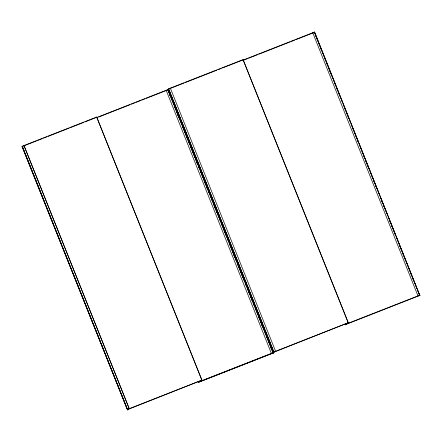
<?xml version="1.0" encoding="UTF-8"?>
<svg xmlns="http://www.w3.org/2000/svg" width="442" height="442" viewBox="0 0 442 442"><rect width="100%" height="100%" fill="white"/><g stroke="black" fill="none" stroke-linecap="round" stroke-linejoin="round"><path stroke-width="0.66" d="M22.133 146.871L22.288 146.23L127.561 409.916L22.133 146.871L22.1 146.274L96.693 117.042L201.933 380.159L127.545 409.618L126.777 407.695M184.065 83.041L168.673 89.08L273.896 351.931L273.742 352.572L168.468 88.859L243.061 59.626L348.296 322.743L273.913 352.202L273.145 350.279M22.304 146.501L36.415 140.965M37.697 140.462L42.189 138.7M43.471 138.197L46.681 136.937M47.963 136.434L69.129 128.13M70.411 127.627L83.881 122.346M85.162 121.843L96.069 117.561M185.347 82.538L216.779 70.212M218.061 69.709L221.265 68.449M222.547 67.946L242.431 60.145M96.82 117.484L168.026 89.522L273.267 352.639L273.3 353.235L273.079 352.744L198.861 381.855L198.707 382.496L198.673 381.899L200.552 381.192M242.785 60.222L314.627 32.012L419.9 295.726L418.69 293.239M98.759 116.997L130.108 104.699M131.385 104.196L134.583 102.942M135.865 102.439L140.346 100.682M141.622 100.179L144.821 98.925M146.103 98.422L167.214 90.14M243.437 60.239L247.277 58.736M248.559 58.233L257.515 54.72M258.797 54.217L290.145 41.918M291.422 41.415L294.621 40.161M295.902 39.658L313.814 32.631M129.219 408.657L23.979 145.54L129.219 408.657L127.34 409.391L127.373 409.988M127.528 409.347L201.933 380.159M273.896 351.931L348.296 322.743M273.267 352.639L271.388 353.401L166.148 90.284M419.867 295.129L417.988 295.897L312.754 32.774M198.878 382.126L273.095 353.009L272.581 351.727M345.478 324.616L419.696 295.499M419.9 295.726L314.439 32.111L314.472 32.68L314.627 32.012M314.455 32.382L315.223 34.305M315.737 35.581L321.367 49.67M321.881 50.946L323.163 54.151M323.671 55.427L324.953 58.631M325.467 59.913L331.097 73.996M331.611 75.273L332.892 78.477M333.406 79.759L334.682 82.958M335.196 84.24L340.832 98.323M341.34 99.605L342.622 102.804M343.136 104.085L348.766 118.169M349.279 119.45L350.561 122.649M351.07 123.931L352.351 127.13M352.865 128.412L358.495 142.495M359.009 143.777L360.291 146.976M360.799 148.258L362.081 151.457M362.595 152.739L368.23 166.822M368.738 168.104L370.02 171.303M370.534 172.584L371.81 175.783M372.324 177.065L377.96 191.148M378.468 192.43L379.75 195.629M380.264 196.911L385.894 210.994M386.407 212.276L387.689 215.475M388.198 216.757L389.479 219.956M389.993 221.238L395.623 235.321M396.137 236.603L397.419 239.802M397.933 241.083L399.209 244.288M399.723 245.564L405.358 259.653M405.867 260.929L407.148 264.134M407.662 265.41L408.938 268.614M409.452 269.891L413.292 279.499M413.806 280.775L415.088 283.979M415.596 285.256L416.878 288.46M417.392 289.737L419.441 294.858M315.24 34.603L316.008 36.52M317.036 39.084L317.804 41.007M318.826 43.565L319.594 45.487M320.107 46.764L321.384 49.968M324.969 58.93L325.737 60.852M326.765 63.41L327.533 65.333M328.555 67.891L329.323 69.814M329.837 71.09L331.119 74.295M334.699 83.256L335.467 85.179M336.495 87.737L337.263 89.66M338.285 92.218L339.053 94.14M344.434 107.583L345.202 109.505M346.224 112.064L346.992 113.986M348.014 116.544L348.782 118.467M352.368 127.429L353.136 129.351M354.164 131.909L354.932 133.832M355.954 136.39L356.722 138.313M357.235 139.595L358.512 142.794M362.097 151.755L362.865 153.678M363.893 156.236L364.661 158.159M365.683 160.722L366.451 162.639M366.965 163.921L368.247 167.12M371.827 176.082L372.595 178.004M373.623 180.568L374.391 182.485M375.413 185.049L376.181 186.966M381.562 200.414L382.33 202.331M383.352 204.895L384.12 206.812M385.142 209.375L385.91 211.293M389.496 220.26L390.264 222.177M391.292 224.74L392.06 226.658M393.082 229.221L393.85 231.138M394.363 232.42L395.645 235.619M399.225 244.586L399.993 246.503M401.021 249.067L401.789 250.984M402.811 253.548L403.579 255.47M404.093 256.747L405.375 259.951M408.961 268.913L409.728 270.83M410.751 273.394L411.519 275.316M412.541 277.874L413.309 279.797M348.313 323.014L243.061 59.626M170.347 88.151L275.587 351.268L273.708 351.976L273.742 352.572M169.695 91.643L170.463 93.566M171.49 96.124L172.513 98.688M173.281 100.605L175.33 105.726M175.839 107.008L177.12 110.207M177.634 111.489L178.916 114.688M179.424 115.97L180.192 117.892M181.22 120.451L182.242 123.014M183.01 124.931L185.06 130.053M185.574 131.335L186.85 134.534M187.364 135.816L188.132 137.738M189.154 140.296L189.922 142.219M190.95 144.777L192.999 149.899M193.508 151.181L194.789 154.38M195.303 155.661L196.579 158.86M197.093 160.142L197.861 162.065M198.883 164.623L199.911 167.187M200.679 169.104L202.729 174.225M203.237 175.507L204.519 178.706M205.033 179.988L206.309 183.192M206.823 184.469L207.591 186.391M208.618 188.949L209.641 191.513M210.409 193.436L212.458 198.552M212.967 199.834L214.248 203.038M214.762 204.315L216.044 207.519M216.552 208.795L217.32 210.718M218.348 213.282L219.37 215.84M220.906 219.68L222.188 222.884M222.702 224.16L223.978 227.365M224.492 228.641L225.26 230.564M226.282 233.127L227.31 235.685M228.078 237.608L230.127 242.73M230.636 244.006L231.917 247.211M232.431 248.487L233.708 251.691M234.221 252.973L234.989 254.89M236.017 257.454L237.039 260.012M237.807 261.935L239.857 267.056M240.365 268.333L241.647 271.537M242.161 272.819L243.443 276.018M243.951 277.3L244.719 279.217M245.746 281.781L246.769 284.339M247.537 286.261L249.586 291.383M250.1 292.665L251.376 295.864M251.89 297.146L253.172 300.345M253.68 301.626L254.448 303.543M255.476 306.107L257.526 311.229M258.034 312.511L259.316 315.71M259.83 316.991L261.106 320.19M261.62 321.472L262.388 323.389M263.415 325.953L264.438 328.511M265.206 330.434L267.255 335.555M267.764 336.837L269.045 340.036M269.559 341.318L270.841 344.517M271.349 345.799L272.117 347.721M168.468 88.859L273.93 352.501M273.3 353.235L167.838 89.621L167.872 90.19M168.109 90.533L170.159 95.654M170.927 97.572L171.949 100.135M172.977 102.693L173.745 104.616M174.258 105.898L175.535 109.097M176.049 110.378L177.33 113.577M177.839 114.859L179.888 119.981M180.911 122.539L181.684 124.462M182.706 127.025L183.474 128.942M183.988 130.224L185.264 133.423M185.778 134.705L187.06 137.904M188.596 141.749L189.618 144.307M190.646 146.871L191.414 148.788M191.922 150.07L193.204 153.269M193.718 154.551L194.994 157.75M195.508 159.032L197.557 164.153M198.325 166.076L199.348 168.634M200.375 171.198L201.143 173.115M201.651 174.397L202.933 177.596M203.447 178.877L204.729 182.076M205.237 183.358L207.287 188.48M208.055 190.403L209.077 192.961M210.105 195.524L210.873 197.441M211.387 198.723L212.663 201.928M213.177 203.204L214.458 206.408M215.994 210.248L217.016 212.806M218.044 215.37L218.812 217.287M219.834 219.851L220.602 221.773M221.116 223.05L222.392 226.254M222.906 227.531L224.956 232.652M225.724 234.575L226.746 237.133M227.774 239.697L228.542 241.619M229.05 242.896L230.332 246.1M230.846 247.376L232.127 250.581M232.636 251.863L234.685 256.979M235.453 258.901L236.476 261.465M237.503 264.023L238.271 265.946M238.785 267.222L240.061 270.427M240.575 271.708L241.857 274.907M242.365 276.189L244.415 281.311M245.443 283.869L246.211 285.792M247.233 288.35L248.001 290.272M248.514 291.554L249.791 294.753M250.305 296.035L251.586 299.234M253.122 303.074L254.144 305.637M255.172 308.196L255.94 310.118M256.962 312.676L257.73 314.599M258.244 315.881L259.526 319.08M260.034 320.362L262.084 325.483M262.852 327.4L263.874 329.964M264.902 332.522L265.67 334.445M266.178 335.727L267.46 338.926M267.974 340.207L269.255 343.406M269.764 344.688L271.813 349.81M169.408 94.03L170.176 95.953M177.347 113.876L178.115 115.798M187.077 138.202L187.844 140.125M196.806 162.534L197.574 164.452M204.745 182.38L205.513 184.297M206.536 186.861L207.304 188.778M214.475 206.707L215.243 208.624M224.204 231.033L224.972 232.951M233.934 255.36L234.702 257.283M241.873 275.206L242.641 277.128M251.603 299.532L252.371 301.455M261.332 323.859L262.1 325.782M271.062 348.186L271.83 350.108M201.95 380.429L96.693 117.042M22.559 147.142L24.608 152.263M25.122 153.54L26.404 156.744M26.912 158.021L28.194 161.225M28.708 162.501L32.548 172.109M33.062 173.386L34.338 176.59M34.852 177.866L36.134 181.071M36.642 182.347L42.277 196.436M42.791 197.712L44.067 200.917M44.581 202.198L45.863 205.397M46.377 206.679L52.007 220.762M52.521 222.044L53.802 225.243M54.311 226.525L55.593 229.724M56.106 231.006L61.736 245.089M62.25 246.371L63.532 249.57M64.04 250.852L69.676 264.935M70.19 266.217L71.466 269.416M71.98 270.697L73.261 273.896M73.77 275.178L79.405 289.261M79.919 290.543L81.201 293.742M81.709 295.024L82.991 298.223M83.505 299.505L89.135 313.588M89.649 314.87L90.93 318.069M91.439 319.351L92.721 322.549M93.234 323.831L98.864 337.915M99.378 339.196L100.66 342.395M101.168 343.677L106.804 357.76M107.318 359.042L108.594 362.241M109.108 363.523L110.389 366.727M110.903 368.004L116.533 382.087M117.047 383.369L118.329 386.573M118.837 387.849L120.119 391.054M120.633 392.33L126.263 406.419M22.1 146.274L127.561 409.916M419.712 295.797L419.679 295.234L345.462 324.345L345.307 324.986L345.274 324.389L347.152 323.682M272.907 353.097L199.066 382.065M168.026 89.522L168.059 90.118"/></g></svg>
